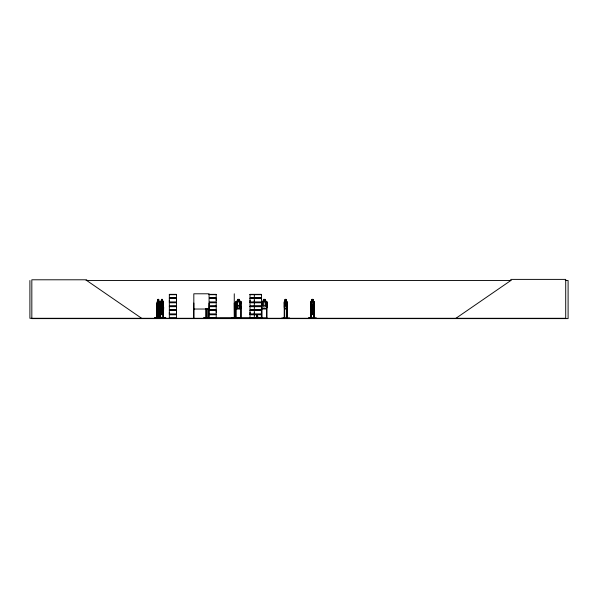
<?xml version="1.0" encoding="UTF-8"?>
<svg xmlns="http://www.w3.org/2000/svg" width="598" height="598" viewBox="0 0 598 598"><rect width="100%" height="100%" fill="white"/><g stroke="black" fill="none" stroke-linecap="round" stroke-linejoin="round"><path stroke-width="0.9" d="M169.339 314.055L169.339 310.549L176.47 310.549L176.462 314.055L169.339 314.055L169.346 312.306M169.339 302.065L169.339 298.566L176.47 298.566L176.462 302.065L169.339 302.065L169.346 300.316M176.462 312.306L176.462 310.549M176.462 300.316L176.462 298.566M216.207 312.306L216.207 310.549L209.562 310.549M216.207 300.316L216.207 298.566L209.562 298.566M261.461 314.055L250.009 314.055L250.016 312.306M261.461 302.065L250.009 302.065L250.016 300.316M254.337 312.306L254.337 314.055L254.329 310.549M254.337 300.316L254.337 302.065L254.329 298.566M261.453 298.566L261.453 300.316L261.461 298.566L250.009 298.566L250.009 302.065M231.508 318.001L240.68 317.889M256.938 318.241L257.088 314.63L256.46 318.241M169.324 318.278L169.339 314.757L176.47 314.757L176.47 318.136L169.309 318.151M159.143 308.8L159.135 301.243M159.449 306.938L159.195 308.8L157.409 308.8L157.199 306.931L157.461 308.8M154.404 318.241L165.833 318.001L154.404 318.211M154.404 318.001L165.833 318.001M209.562 314.757L216.214 314.757L216.214 318.136L203.499 318.211L211.019 318.286M208.642 318.278L209.061 303.051M286.681 308.8L287.055 306.938M160.488 306.326L160.862 304.457M160.825 314.608L163.344 314.608L163.703 307.701L163.284 307.043L160.84 307.043M163.344 314.608L163.568 301.9L163.134 301.302L160.742 301.302M313.546 314.608L313.943 312.732L313.599 314.608L310.975 314.608L310.639 307.716L310.99 307.043L313.591 307.043L313.972 307.701M311.124 304.457L310.728 306.326L311.147 304.517M313.688 308.8L314.077 306.931L313.741 308.8L311.095 308.8L310.803 301.908L311.154 301.243L311.909 301.243M281.785 318.001L289.634 318.001M159.053 305.429L158.687 306.931L157.999 306.931L157.999 301.302M308.471 318.248L316.506 318.286M308.493 318.001L316.551 318.248L308.493 318.211M252.117 318.001L260.287 318.248M241.203 306.931L240.575 308.74L236.262 308.74L235.702 306.931L235.702 301.938M241.263 306.938L240.62 308.8L236.217 308.8L235.642 306.938M267.044 306.931L266.424 308.74L262.111 308.74L261.55 306.931M157.11 318.286L157.177 301.908L157.977 301.243M261.341 318.241L261.453 303.051L261.969 303.051L262.029 318.286M284.207 318.286L284.244 301.908L285.179 301.243L285.126 299.366L286.121 299.366L286.083 301.302M286.734 308.8L284.476 308.8L284.222 306.931L284.274 301.938L284.558 301.302L286.711 301.302M163.62 311.349L163.239 312.014L160.832 311.954L161.542 312.014L161.542 313.89L162.551 313.83L162.551 311.954M160.346 318.286L160.78 301.243M160.481 301.938L160.795 301.302M160.556 307.716L160.892 307.043M310.691 307.716L311.035 307.043M311.835 311.954L311.797 313.89L312.956 313.89L312.918 311.954L313.711 312.014L314.07 311.349M162.529 313.89L163.015 307.828L162.499 306.326L161.527 306.326L161.012 311.326L161.527 311.954L161.49 313.89L162.581 313.89M161.639 307.103L161.116 307.731L161.116 311.229L161.639 312.732L162.619 312.732L163.142 307.731L162.619 307.103L162.604 305.167M311.894 305.429L312.926 305.429L312.926 301.93L311.894 301.93L311.82 307.103L311.222 307.731L311.222 311.229L311.767 312.732L312.791 312.732L313.337 311.229L312.829 305.167M312.918 311.954L313.479 311.326L313.479 307.828L312.918 306.326L311.887 306.326L311.334 307.828L311.334 311.326L311.887 311.954L311.087 312.014L310.691 311.356L311.132 312.014M193.737 318.248L193.819 303.051M254.314 318.143L254.329 314.757M455.93 318.286L510.827 280.507L510.827 279.393L565.715 279.393L565.715 318.286L29.9 318.286L29.9 280.507M237.578 301.302L236.644 301.93L236.644 305.429L237.578 306.931L239.327 306.931L240.269 305.429L240.269 301.93L239.327 301.302M235.328 318.248L235.268 317.815M235.507 318.248L235.642 301.908L236.24 301.243L237.578 301.243M86.022 280.507L511.111 280.507M565.297 280.507L568.1 280.507L568.1 318.607L31.829 318.607L31.829 279.789L86.725 279.789L86.725 280.507L141.614 318.286M169.339 294.343L176.477 294.343M209.076 294.343L216.214 294.343M250.001 294.343L261.468 294.343M209.076 294.485L216.214 294.485L216.207 297.864L209.562 297.864M169.346 294.694L176.462 294.694M209.569 294.694L216.207 294.694M250.016 294.694L261.453 294.694M169.294 298.103L176.522 298.103M209.517 298.103L216.259 298.103M249.964 298.103L261.513 298.103M169.294 298.32L176.522 298.32M209.517 298.32L216.259 298.32M249.964 298.32L261.513 298.32M313.008 299.366L311.857 299.366L311.341 305.429L311.894 306.931L313.292 306.953L312.567 309.188L313.277 311.266L311.887 311.326L311.887 307.828L312.918 307.828L312.956 311.349L312.35 309.615L311.468 311.364L312.111 309.181L311.379 306.953L312.335 308.777L313.479 305.429L313.479 301.93L312.926 301.302M157.939 299.426L158.687 299.426M161.467 299.426L162.492 299.426M239.327 299.426L237.578 299.426L237.578 308.8M263.419 299.426L265.168 299.426L265.168 301.302L266.11 301.93L266.11 305.429L265.168 306.931L263.419 306.931L262.485 305.429L262.485 301.93L263.419 301.302L263.359 299.366L265.235 299.366L265.235 301.243L266.446 301.243L267.112 301.9L267.112 306.938L266.469 308.8L262.066 308.8L261.483 306.938L261.483 301.908L262.081 301.243L263.359 301.243M285.156 299.426L286.083 299.426M311.894 299.426L312.978 299.426M158.567 299.74L158.119 299.74L158.567 300.368M158.657 301.243L159.188 301.243M160.727 301.243L161.49 301.243M162.477 301.243L163.202 301.243M239.327 301.243L240.605 301.243L241.263 301.9L241.256 318.286M286.061 301.243L287.055 301.9L287.018 318.286M312.963 301.243L313.726 301.243L314.114 301.9L314.077 318.286M157.424 301.302L159.18 301.302M236.262 301.302L240.575 301.302L241.203 301.93M262.111 301.302L266.424 301.302M311.117 301.302L313.711 301.302M157.177 301.908L157.207 318.286M160.399 301.908L160.533 318.286M287.003 301.9L286.674 301.243M310.751 301.908L310.781 318.286L310.908 317.732M313.673 301.243L314.114 301.9M237.578 301.93L239.327 301.93M209.562 302.065L216.214 302.065L216.214 298.566M169.294 302.311L176.522 302.311M209.517 302.311L216.259 302.311M249.964 302.311L261.513 302.311M169.294 302.528L176.522 302.528M209.517 302.528L216.259 302.528M249.964 302.528L261.513 302.528M209.562 302.775L216.214 302.775L216.214 306.146L209.554 306.146L216.207 306.056M261.461 302.775L250.009 302.775L250.009 306.146L261.453 306.056M163.03 303.051L163.478 303.051M234.267 303.051L234.461 318.286M235.664 303.051L236.18 303.051L236.24 318.286M241.256 303.051L240.74 303.051L240.68 318.286M267.044 303.051L266.529 303.051L266.469 318.286M284.222 303.051L284.655 303.051M310.781 303.051L311.244 303.051L311.244 307.529M160.81 304.457L163.299 304.457M311.072 304.457L313.726 304.457M161.55 305.167L162.656 305.167M312.881 305.167L311.737 305.167L311.767 307.103M237.578 305.429L239.327 305.429M176.477 306.154L169.271 306.243L176.477 306.333M250.001 306.154L261.468 306.154M209.554 306.333L216.214 306.296M250.001 306.333L261.468 306.333M209.554 306.46L216.214 306.46L216.207 309.846L209.562 309.846M261.468 306.475L250.001 306.475L250.016 309.846L261.461 309.846M169.346 306.677L176.462 306.677M209.569 306.677L216.207 306.677M250.016 306.677L261.453 306.677M160.399 306.938L160.772 308.8M163.568 306.938L163.209 308.8L160.72 308.8M163.703 307.701L163.269 307.103M157.424 308.74L159.18 308.74M160.795 308.74L163.187 308.74M284.499 308.74L286.711 308.74M311.117 308.74L313.658 308.74M193.819 309.031L209.053 309.031M169.294 310.093L176.522 310.093M209.517 310.093L216.259 310.093M249.964 310.093L261.513 310.093M169.294 310.31L176.522 310.31M209.517 310.31L216.259 310.31M249.964 310.31L261.513 310.31M261.461 310.549L250.009 310.549L250.009 314.055M160.458 311.356L160.884 311.954L160.488 311.326M311.102 311.954L313.696 311.954M162.529 312.014L163.291 312.014M160.503 312.739L160.877 314.608M310.639 312.739L311.027 314.608M311.835 313.83L312.918 313.83M209.562 314.055L216.214 314.055L216.214 310.549M169.294 314.294L176.522 314.294M209.517 314.294L216.259 314.294M249.964 314.294L261.513 314.294M169.294 314.511L176.522 314.511M209.517 314.511L216.259 314.511M249.964 314.511L261.513 314.511M257.738 317.732L257.835 318.286L257.215 314.63L258.067 318.241L256.953 314.63L256.25 318.241M261.461 314.757L250.009 314.757L250.009 318.136L261.468 318.136M156.938 317.732L157.416 317.732M158.933 317.732L159.419 317.732M160.167 317.732L160.713 317.732L160.698 318.286M162.985 317.732L163.531 317.732M206.026 317.732L206.504 317.732M266.469 317.732L267.186 318.248M284.177 317.732L284.7 317.732M287.242 317.732L286.719 317.732L286.734 318.286L286.763 303.051L287.197 303.051L287.219 318.286M310.743 317.732L311.289 317.732M313.733 317.732L314.279 317.732M262.029 317.889L266.469 317.889M169.346 318.039L176.462 318.039M203.499 318.001L216.207 318.039M250.016 318.039L261.453 318.039M241.413 318.248L241.315 317.732M284.693 318.241L284.655 307.529M209.121 318.241L209.053 293.79L193.819 293.79L193.849 318.286M286.031 301.302L286.502 301.93L286.502 305.429L286.031 306.931L285.156 306.931L284.685 301.93L285.179 299.366M158.657 299.366L159.143 318.286M163.149 301.243L163.478 307.529M159.12 301.302L159.374 318.286M313.673 304.457L314.032 306.326M310.84 306.931L311.139 308.8M257.237 314.63L257.888 318.241M163.247 304.457L163.583 306.326M163.224 304.517L163.531 306.326M257.17 314.63L257.461 318.241M314.279 318.286L314.242 303.051L313.778 303.051L313.741 318.286M314.032 301.93L313.935 318.286M313.89 307.731L313.89 312.732M313.898 317.732L313.898 318.286M312.963 299.366L312.978 301.302M312.874 311.954L312.874 313.83M311.947 299.426L311.947 301.302M311.244 312.014L311.281 318.286M311.087 303.051L311.124 318.286M310.945 303.051L310.945 307.529M310.945 312.014L311.027 318.286M286.973 301.93L286.905 318.286M284.513 317.732L284.513 318.286L284.484 303.051M284.371 317.732L284.371 318.286M267.044 301.93L266.985 318.286M266.588 317.732L266.588 318.286M262.208 318.286L262.208 317.815L207.125 317.815L207.125 318.286M261.909 317.732L261.909 318.286M261.513 317.732L261.513 318.286M258.224 317.732L258.329 318.286M258.149 318.286L257.88 317.732M257.701 317.889L257.701 318.286M254.628 317.732L254.673 318.286M254.494 317.732L254.531 318.286M254.412 317.732L254.427 318.286M254.329 294.485L254.337 297.864M254.329 302.775L254.329 306.146M254.329 306.475L254.337 309.846M254.225 317.732L254.128 318.286M254.083 317.732L254.083 318.286M240.8 317.732L240.8 318.286M239.327 308.8L239.394 299.366L237.518 299.366L237.518 301.243M236.12 317.732L236.12 318.286M235.724 317.732L235.724 318.286M234.85 317.815L234.85 318.286M234.267 293.79L234.259 318.286M234.065 317.815L234.065 318.286M208.463 308.426L208.493 318.286M208.336 318.286L208.276 308.426L208.231 318.286M208.074 308.426L208.052 318.286M207.91 317.815L207.91 318.286M206.46 308.426L206.482 318.286M206.273 308.426L206.303 318.286M206.258 308.426L206.228 318.286M206.071 308.426L206.048 318.286M163.478 312.911L163.501 318.286M163.314 312.911L163.351 318.286M163.194 303.051L163.194 307.529M163.194 312.911L163.164 318.286M163.037 317.732L163.037 318.286M163.03 312.911L163 318.286M161.602 305.167L161.587 307.103M160.653 318.286L160.66 303.051L160.212 303.051L160.212 318.286M159.188 308.426L159.21 318.286M158.986 306.632L158.956 318.286M158.687 301.302L158.709 299.366L157.917 299.366L157.917 301.243M157.977 299.366L157.939 301.302M157.394 318.286L157.364 303.051L156.982 303.051L156.975 318.286M161.183 306.953L161.871 309.181L161.213 311.334L162.499 311.326L162.499 307.828L161.527 307.828L161.527 311.326L162.095 309.615L162.895 311.364L162.297 309.188L162.977 306.953L162.08 308.777L161.004 305.429L161.438 299.366L162.529 299.366L163.015 305.429L162.492 306.931L161.183 306.953M176.477 294.478L169.339 294.47L169.346 297.864L176.47 297.864L176.47 294.485M261.468 294.478L250.001 294.485L250.016 297.864L261.461 297.864L261.461 294.485M162.32 299.74L161.699 299.74L161.699 300.368L162.32 300.368L162.32 299.74M239.013 299.74L237.892 299.74L237.892 300.368L239.013 300.368L239.013 299.74M264.862 299.74L263.733 299.74L263.733 300.368L264.862 300.368L264.862 299.74M285.874 299.74L285.313 299.74L285.313 300.368L285.874 300.368L285.874 299.74M312.739 299.74L312.074 299.74L312.074 300.368L312.739 300.368L312.739 299.74M158.687 301.93L157.999 301.93L157.999 305.429L158.687 305.429L158.687 301.93M162.492 301.93L161.52 301.93L161.52 305.429L162.492 305.429L162.492 301.93M265.168 301.93L263.419 301.93L263.419 305.429L265.168 305.429L265.168 301.93M286.031 301.93L285.156 301.93L285.156 305.429L286.031 305.429L286.031 301.93M176.47 302.775L169.339 302.775L169.339 306.146L176.462 306.056L176.47 302.775M162.447 305.541L161.819 305.541L161.819 306.169L162.447 306.169L162.447 305.541M312.612 305.541L311.954 305.541L311.954 306.169L312.612 306.169L312.612 305.541M176.477 306.46L169.339 306.46L169.346 309.846L176.47 309.846L176.47 306.475M162.619 307.731L161.639 307.731L161.639 311.229L162.619 311.229L162.619 307.731M312.791 307.731L311.767 307.731L311.767 311.229L312.791 311.229L312.791 307.731M162.32 312.889L161.699 312.889L161.699 313.516L162.32 313.516L162.32 312.889M312.739 312.889L312.074 312.889L312.074 313.516L312.739 313.516L312.739 312.889"/></g></svg>
